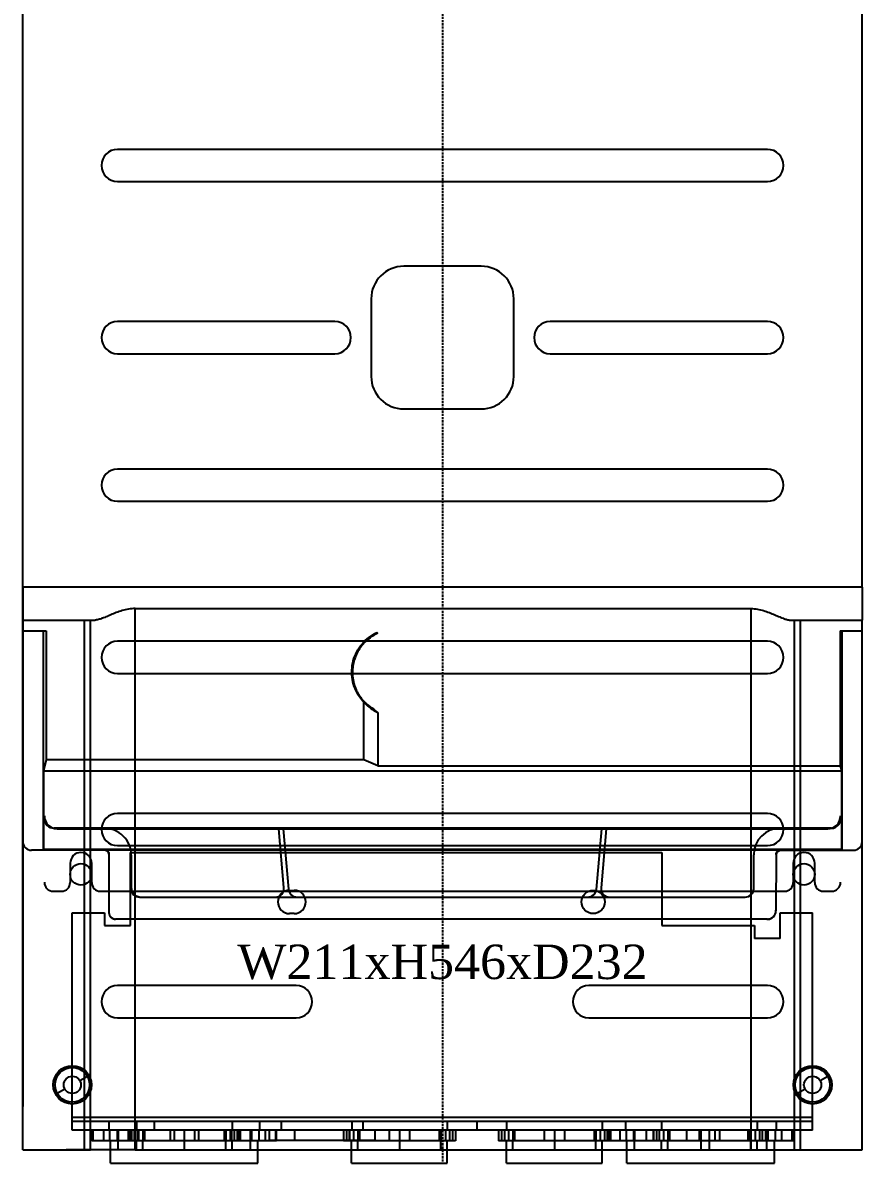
# Model space of a CAD drawing. Extents: x 0 to 211, y 0 to 549.
# Drawn here: x 8 to 203, y 0 to 265 of the extents above; entities that cross this region are included whole.
import ezdxf

# ---------------------------------------------------------------- set-up
doc = ezdxf.new("R2010")
doc.units = 0
doc.linetypes.add('DASHED', pattern=[0.75, 0.5, -0.25])
doc.layers.add('--8N-THT. FIXING HOLE', color=4, linetype='CONTINUOUS')
doc.layers.add('-15N-THT. THIẾT BỊ ĐÓNG MỞ', color=40, linetype='CONTINUOUS')
doc.styles.add('- 04.0', font='times.ttf', dxfattribs={"height": 4})

# ---------------------------------------------------------------- blocks, each defined once
blk = doc.blocks.new('06 - N - SC VSD ATV630D15~D22N4')
at = {"layer": '--8N-THT. FIXING HOLE'}
for centre in [(-84.01, -207.45), (83.99, -207.45)]:
    blk.add_circle(centre, 2.5, dxfattribs=at)
at = {"layer": '-15N-THT. THIẾT BỊ ĐÓNG MỞ', "color": 6, "linetype": 'DASHED'}
blk.add_line((0, 274.56), (0, -274.56), dxfattribs=at)
at = {"layer": '-15N-THT. THIẾT BỊ ĐÓNG MỞ'}
for p, q in [((-97.5, -261.37), (-97.5, 233.4)), ((97.48, -140.72), (97.48, 233.61)), ((-97.5, -140.72), (-97.5, 95)), ((-77.7, -39.7), (-77.7, -39.7)), ((-75.5, -38.99), (-75.5, -38.99)), ((75.48, -38.99), (-75.5, -38.99)), ((75.48, -38.99), (75.48, -38.99)), ((-75.5, -46.47), (-75.5, -46.47)), ((-75.5, -46.47), (75.48, -46.47)), ((75.48, -46.47), (75.48, -46.47)), ((76.76, -46.25), (76.76, -46.25)), ((9, -66.16), (-9, -66.16)), ((-9, -66.16), (-9, -66.16)), ((9, -66.16), (9, -66.16)), ((-16.57, -73.73), (-16.57, -73.73)), ((-16.57, -73.73), (-16.57, -91.73)), ((16.57, -91.73), (16.57, -73.73)), ((16.57, -73.73), (16.57, -73.73)), ((-76.78, -79.22), (-76.78, -79.22)), ((-75.5, -78.99), (-75.5, -78.99)), ((-25, -78.99), (-75.5, -78.99)), ((-25, -78.99), (-25, -78.99)), ((23.72, -79.22), (23.72, -79.22)), ((25, -78.99), (25, -78.99)), ((75.48, -78.99), (25, -78.99)), ((75.48, -78.99), (75.48, -78.99)), ((-75.5, -86.47), (-75.5, -86.47)), ((-75.5, -86.47), (-25, -86.47)), ((-25, -86.47), (-25, -86.47)), ((-22.8, -85.76), (-22.8, -85.76)), ((25, -86.47), (25, -86.47)), ((25, -86.47), (75.48, -86.47)), ((75.48, -86.47), (75.48, -86.47)), ((77.67, -85.76), (77.67, -85.76)), ((-16.57, -91.73), (-16.57, -91.73)), ((16.57, -91.73), (16.57, -91.73)), ((-9, -99.3), (-9, -99.3)), ((-9, -99.3), (9, -99.3)), ((9, -99.3), (9, -99.3)), ((-75.5, -113.29), (-75.5, -113.29)), ((75.48, -113.29), (-75.5, -113.29)), ((75.48, -113.29), (75.48, -113.29)), ((-77.7, -114), (-77.7, -114)), ((-75.5, -120.77), (-75.5, -120.77)), ((-75.5, -120.77), (75.48, -120.77)), ((75.48, -120.77), (75.48, -120.77)), ((76.76, -120.55), (76.76, -120.55)), ((97.48, -140.72), (-97.5, -140.72)), ((-97.5, -140.72), (-97.5, -141.05)), ((-97.5, -141.05), (-97.5, -141.38)), ((-97.5, -141.38), (-97.5, -141.71)), ((-97.5, -141.71), (-97.5, -142.04)), ((-97.5, -142.04), (-97.5, -142.36)), ((-97.5, -142.36), (-97.5, -142.69)), ((-97.5, -142.69), (-97.5, -143.01)), ((-97.5, -143.01), (-97.5, -143.34)), ((97.48, -140.72), (97.48, -141.05)), ((97.48, -141.05), (97.48, -141.38)), ((97.48, -141.38), (97.48, -141.71)), ((97.48, -141.71), (97.48, -142.04)), ((97.48, -142.04), (97.48, -142.36)), ((97.48, -142.36), (97.48, -142.69)), ((97.48, -142.69), (97.48, -143.01)), ((97.48, -143.01), (97.48, -143.33)), ((-97.5, -143.34), (-97.5, -143.65)), ((-97.5, -143.65), (-97.5, -143.97)), ((-97.5, -143.97), (-97.5, -144.28)), ((-97.5, -144.28), (-97.5, -144.58)), ((-97.5, -144.58), (-97.5, -144.88)), ((-97.5, -144.88), (-97.5, -145.18)), ((-97.5, -145.18), (-97.5, -145.47)), ((-97.5, -145.47), (-97.5, -145.75)), ((-71.81, -145.71), (-72.19, -145.74)), ((-71.43, -145.7), (-71.81, -145.71)), ((-71.43, -145.7), (71.63, -145.7)), ((-71.43, -271.44), (-71.43, -145.7)), ((71.63, -145.7), (72.01, -145.71)), ((71.63, -145.7), (71.63, -271.44)), ((72.01, -145.71), (72.39, -145.74)), ((97.48, -143.33), (97.48, -143.65)), ((97.48, -143.65), (97.48, -143.97)), ((97.48, -143.97), (97.48, -144.28)), ((97.48, -144.28), (97.48, -144.58)), ((97.48, -144.58), (97.48, -144.88)), ((97.48, -144.88), (97.48, -145.18)), ((97.48, -145.18), (97.48, -145.47)), ((97.48, -145.47), (97.48, -145.75)), ((-97.5, -145.75), (-97.5, -146.02)), ((-97.5, -146.02), (-97.5, -146.28)), ((-97.5, -146.28), (-97.5, -146.53)), ((-97.5, -146.53), (-97.5, -146.77)), ((-97.5, -146.77), (-97.5, -146.98)), ((-97.5, -146.98), (-97.5, -147.18)), ((-97.5, -147.18), (-97.5, -147.35)), ((-97.5, -147.35), (-97.5, -147.51)), ((-97.5, -147.51), (-97.5, -147.65)), ((-97.5, -147.65), (-97.5, -147.79)), ((-97.5, -147.79), (-97.5, -147.91)), ((-97.5, -147.91), (-97.5, -148.01)), ((-97.5, -148.01), (-97.5, -148.1)), ((-97.5, -148.1), (-97.5, -148.18)), ((-97.5, -148.18), (-97.5, -148.25)), ((-97.5, -148.25), (-97.5, -148.3)), ((-97.5, -148.3), (-97.5, -148.33)), ((-97.5, -148.33), (-97.5, -148.35)), ((-97.5, -148.35), (-97.5, -148.36)), ((-97.5, -148.36), (-80.72, -148.36)), ((-97.5, -148.36), (-97.5, -148.36)), ((-97.5, -148.36), (-97.5, -148.36)), ((-97.5, -148.36), (-97.5, -148.36)), ((-97.5, -148.36), (-97.5, -148.36)), ((-97.5, -148.36), (-97.5, -148.36)), ((-97.5, -148.36), (-97.5, -148.36)), ((-97.5, -261.39), (-97.5, -148.36)), ((-97.5, -148.36), (-97.5, -261.39)), ((-97.5, -271.45), (-97.5, -148.36)), ((-83.16, -271.44), (-83.16, -148.36)), ((-81.77, -271.44), (-81.77, -148.36)), ((-80.54, -148.35), (-80.72, -148.36)), ((-80.35, -148.33), (-80.54, -148.35)), ((-80.15, -148.3), (-80.35, -148.33)), ((-79.94, -148.25), (-80.15, -148.3)), ((-79.72, -148.19), (-79.94, -148.25)), ((-79.49, -148.12), (-79.72, -148.19)), ((-79.25, -148.03), (-79.49, -148.12)), ((-79, -147.94), (-79.25, -148.03)), ((-78.75, -147.85), (-79, -147.94)), ((-78.48, -147.74), (-78.75, -147.85)), ((-78.21, -147.63), (-78.48, -147.74)), ((-77.93, -147.51), (-78.21, -147.63)), ((-77.64, -147.39), (-77.93, -147.51)), ((-77.35, -147.27), (-77.64, -147.39)), ((-77.04, -147.15), (-77.35, -147.27)), ((-76.74, -147.02), (-77.04, -147.15)), ((-76.42, -146.89), (-76.74, -147.02)), ((-76.1, -146.76), (-76.42, -146.89)), ((-75.78, -146.64), (-76.1, -146.76)), ((-75.44, -146.51), (-75.78, -146.64)), ((-75.11, -146.4), (-75.44, -146.51)), ((-74.76, -146.28), (-75.11, -146.4)), ((-74.41, -146.17), (-74.76, -146.28)), ((-74.05, -146.07), (-74.41, -146.17)), ((-73.69, -145.98), (-74.05, -146.07)), ((-73.32, -145.9), (-73.69, -145.98)), ((-72.95, -145.83), (-73.32, -145.9)), ((-72.57, -145.78), (-72.95, -145.83)), ((-72.19, -145.74), (-72.57, -145.78)), ((72.39, -145.74), (72.77, -145.78)), ((72.77, -145.78), (73.14, -145.83)), ((73.14, -145.83), (73.51, -145.9)), ((73.51, -145.9), (73.87, -145.98)), ((73.87, -145.98), (74.23, -146.07)), ((74.23, -146.07), (74.58, -146.17)), ((74.58, -146.17), (74.93, -146.28)), ((74.93, -146.28), (75.27, -146.4)), ((75.27, -146.4), (75.6, -146.52)), ((75.6, -146.52), (75.93, -146.64)), ((75.93, -146.64), (76.25, -146.77)), ((76.25, -146.77), (76.57, -146.89)), ((76.57, -146.89), (76.88, -147.02)), ((76.88, -147.02), (77.18, -147.15)), ((77.18, -147.15), (77.48, -147.27)), ((77.48, -147.27), (77.77, -147.4)), ((77.77, -147.4), (78.05, -147.52)), ((78.05, -147.52), (78.33, -147.63)), ((78.33, -147.63), (78.59, -147.74)), ((78.59, -147.74), (78.86, -147.85)), ((78.86, -147.85), (79.11, -147.95)), ((79.11, -147.95), (79.35, -148.04)), ((79.35, -148.04), (79.59, -148.12)), ((79.59, -148.12), (79.81, -148.19)), ((79.81, -148.19), (80.03, -148.25)), ((80.03, -148.25), (80.23, -148.3)), ((80.23, -148.3), (80.42, -148.33)), ((80.42, -148.33), (80.6, -148.35)), ((80.6, -148.35), (80.77, -148.36)), ((80.77, -148.36), (97.48, -148.36)), ((81.74, -271.45), (81.74, -148.36)), ((83.14, -271.44), (83.14, -148.36)), ((97.48, -145.75), (97.48, -146.02)), ((97.48, -146.02), (97.48, -146.28)), ((97.48, -146.28), (97.48, -146.53)), ((97.48, -146.53), (97.48, -146.76)), ((97.48, -146.76), (97.48, -146.98)), ((97.48, -146.98), (97.48, -147.18)), ((97.48, -147.18), (97.48, -147.35)), ((97.48, -147.35), (97.48, -147.51)), ((97.48, -147.51), (97.48, -147.65)), ((97.48, -147.65), (97.48, -147.79)), ((97.48, -147.79), (97.48, -147.91)), ((97.48, -147.91), (97.48, -148.01)), ((97.48, -148.01), (97.48, -148.1)), ((97.48, -148.1), (97.48, -148.18)), ((97.48, -148.18), (97.48, -148.25)), ((97.48, -148.25), (97.48, -148.3)), ((97.48, -148.3), (97.48, -148.33)), ((97.48, -148.33), (97.48, -148.35)), ((97.48, -148.35), (97.48, -148.36)), ((97.48, -167.21), (97.48, -148.36)), ((-97.5, -150.86), (-97.5, -150.86)), ((-97.5, -150.86), (-92.08, -150.86)), ((-92.79, -150.86), (-92.79, -201.86)), ((-92.08, -150.86), (-92.08, -180.86)), ((92.4, -150.86), (97.48, -150.86)), ((92.4, -150.86), (92.4, -182.22)), ((92.76, -150.86), (92.76, -201.86)), ((93.48, -150.86), (93.48, -150.86)), ((97.48, -150.86), (97.48, -150.86)), ((-75.5, -153.29), (-75.5, -153.29)), ((75.48, -153.29), (-75.5, -153.29)), ((-18.7, -153.93), (-18.34, -153.52)), ((-18.18, -153.67), (-18.42, -153.93)), ((-18.34, -153.52), (-17.95, -153.12)), ((-17.93, -153.41), (-18.18, -153.67)), ((-17.95, -153.12), (-17.54, -152.75)), ((-17.67, -153.16), (-17.93, -153.41)), ((-17.4, -152.93), (-17.67, -153.16)), ((-17.54, -152.75), (-17.12, -152.4)), ((-17.13, -152.7), (-17.4, -152.93)), ((-16.84, -152.48), (-17.13, -152.7)), ((-17.12, -152.4), (-16.67, -152.08)), ((-16.55, -152.27), (-16.84, -152.48)), ((-16.67, -152.08), (-16.21, -151.78)), ((-16.25, -152.07), (-16.55, -152.27)), ((-15.95, -151.89), (-16.25, -152.07)), ((-16.21, -151.78), (-15.73, -151.5)), ((-15.64, -151.71), (-15.95, -151.89)), ((-15.73, -151.5), (-15.24, -151.25)), ((-15.32, -151.55), (-15.64, -151.71)), ((-15, -151.39), (-15.32, -151.55)), ((-15, -151.39), (-15.24, -151.25)), ((75.48, -153.29), (75.48, -153.29)), ((-77.7, -154), (-77.7, -154)), ((-20.38, -156.77), (-20.17, -156.26)), ((-20.17, -156.26), (-19.93, -155.77)), ((-19.97, -156.32), (-20.12, -156.64)), ((-19.82, -155.99), (-19.97, -156.32)), ((-19.93, -155.77), (-19.66, -155.28)), ((-19.65, -155.68), (-19.82, -155.99)), ((-19.66, -155.28), (-19.36, -154.82)), ((-19.47, -155.37), (-19.65, -155.68)), ((-19.28, -155.07), (-19.47, -155.37)), ((-19.36, -154.82), (-19.05, -154.37)), ((-19.08, -154.77), (-19.28, -155.07)), ((-18.87, -154.48), (-19.08, -154.77)), ((-19.05, -154.37), (-18.7, -153.93)), ((-18.65, -154.2), (-18.87, -154.48)), ((-18.42, -153.93), (-18.65, -154.2)), ((-21.02, -159.44), (-20.95, -158.89)), ((-20.95, -158.89), (-20.85, -158.35)), ((-20.85, -158.35), (-20.72, -157.82)), ((-20.75, -158.69), (-20.81, -159.04)), ((-20.67, -158.34), (-20.75, -158.69)), ((-20.72, -157.82), (-20.57, -157.29)), ((-20.59, -157.99), (-20.67, -158.34)), ((-20.49, -157.65), (-20.59, -157.99)), ((-20.57, -157.29), (-20.38, -156.77)), ((-20.38, -157.31), (-20.49, -157.65)), ((-20.25, -156.97), (-20.38, -157.31)), ((-20.12, -156.64), (-20.25, -156.97)), ((-75.5, -160.77), (-75.5, -160.77)), ((-75.5, -160.77), (75.48, -160.77)), ((-21.07, -160.53), (-21.06, -159.99)), ((-21.05, -161.08), (-21.07, -160.53)), ((-21.06, -159.99), (-21.02, -159.44)), ((-21, -161.63), (-21.05, -161.08)), ((-20.92, -162.17), (-21, -161.63)), ((-20.92, -160.11), (-20.93, -160.46)), ((-20.92, -160.23), (-20.93, -160.34)), ((-20.93, -160.34), (-20.93, -160.46)), ((-20.93, -160.46), (-20.93, -160.82)), ((-20.93, -160.46), (-20.93, -160.58)), ((-20.93, -160.58), (-20.93, -160.69)), ((-20.93, -160.69), (-20.93, -160.81)), ((-20.93, -160.81), (-20.92, -160.92)), ((-20.93, -160.82), (-20.92, -161.17)), ((-20.89, -159.75), (-20.92, -160.11)), ((-20.92, -160.11), (-20.92, -160.23)), ((-20.92, -160.92), (-20.92, -161.03)), ((-20.92, -161.03), (-20.91, -161.17)), ((-20.92, -161.17), (-20.89, -161.53)), ((-20.91, -161.17), (-20.9, -161.3)), ((-20.9, -161.3), (-20.89, -161.43)), ((-20.86, -159.39), (-20.89, -159.75)), ((-20.89, -161.43), (-20.88, -161.56)), ((-20.89, -161.53), (-20.85, -161.88)), ((-20.88, -161.56), (-20.86, -161.72)), ((-20.81, -159.04), (-20.86, -159.39)), ((75.48, -160.77), (75.48, -160.77)), ((76.76, -160.55), (76.76, -160.55)), ((-20.81, -162.71), (-20.92, -162.17)), ((-20.86, -161.72), (-20.84, -161.87)), ((-20.85, -161.88), (-20.8, -162.23)), ((-20.84, -161.87), (-20.82, -162.03)), ((-20.82, -162.03), (-20.79, -162.18)), ((-20.67, -163.24), (-20.81, -162.71)), ((-20.8, -162.23), (-20.74, -162.58)), ((-20.79, -162.18), (-20.77, -162.28)), ((-20.77, -162.28), (-20.75, -162.38)), ((-20.75, -162.38), (-20.7, -162.63)), ((-20.74, -162.58), (-20.66, -162.93)), ((-20.7, -162.63), (-20.65, -162.88)), ((-20.51, -163.76), (-20.67, -163.24)), ((-20.66, -162.93), (-20.57, -163.27)), ((-20.65, -162.88), (-20.58, -163.12)), ((-20.58, -163.12), (-20.51, -163.35)), ((-20.57, -163.27), (-20.48, -163.61)), ((-20.51, -163.35), (-20.42, -163.65)), ((-20.31, -164.27), (-20.51, -163.76)), ((-20.48, -163.61), (-20.36, -163.95)), ((-20.42, -163.65), (-20.32, -163.94)), ((-20.36, -163.95), (-20.24, -164.29)), ((-20.32, -163.94), (-20.21, -164.22)), ((-20.09, -164.77), (-20.31, -164.27)), ((-20.21, -164.22), (-20.09, -164.5)), ((-20.24, -164.29), (-20.11, -164.61)), ((-20.11, -164.61), (-19.96, -164.94)), ((-20.09, -164.5), (-19.95, -164.78)), ((-19.84, -165.26), (-20.09, -164.77)), ((-19.96, -164.94), (-19.8, -165.26)), ((-19.95, -164.78), (-19.81, -165.06)), ((-19.57, -165.73), (-19.84, -165.26)), ((-19.81, -165.06), (-19.67, -165.33)), ((-19.8, -165.26), (-19.63, -165.57)), ((-19.67, -165.33), (-19.51, -165.6)), ((-19.63, -165.57), (-19.45, -165.88)), ((-19.27, -166.18), (-19.57, -165.73)), ((-19.51, -165.6), (-19.34, -165.87)), ((-19.45, -165.88), (-19.26, -166.18)), ((-19.34, -165.87), (-19.16, -166.13)), ((-18.95, -166.62), (-19.27, -166.18)), ((-19.26, -166.18), (-19.06, -166.47)), ((-19.16, -166.13), (-18.98, -166.38)), ((-19.06, -166.47), (-18.85, -166.76)), ((-18.98, -166.38), (-18.79, -166.63)), ((-18.6, -167.04), (-18.95, -166.62)), ((-18.85, -166.76), (-18.63, -167.04)), ((-18.79, -166.63), (-18.59, -166.87)), ((-18.59, -166.87), (-18.38, -167.11)), ((-18.63, -167.04), (-18.4, -167.31)), ((-18.24, -167.44), (-18.6, -167.04)), ((-18.4, -167.31), (-18.16, -167.57)), ((-18.38, -167.11), (-18.16, -167.34)), ((-18.24, -180.86), (-18.24, -167.44)), ((-18.03, -167.6), (-18.24, -167.44)), ((-18.16, -167.34), (-17.94, -167.56)), ((-18.16, -167.57), (-17.91, -167.82)), ((-17.82, -167.75), (-18.03, -167.6)), ((-17.94, -167.56), (-17.71, -167.77)), ((-17.91, -167.82), (-17.66, -168.07)), ((-17.61, -167.91), (-17.82, -167.75)), ((-17.71, -167.77), (-17.47, -167.98)), ((-17.66, -168.07), (-17.39, -168.31)), ((-17.4, -168.06), (-17.61, -167.91)), ((-17.47, -167.98), (-17.23, -168.18)), ((-16.98, -168.37), (-17.4, -168.06)), ((-17.39, -168.31), (-17.12, -168.53)), ((-17.23, -168.18), (-16.98, -168.37)), ((-17.12, -168.53), (-16.83, -168.75)), ((-16.65, -168.61), (-16.98, -168.37)), ((-16.83, -168.75), (-16.55, -168.96)), ((-16.32, -168.86), (-16.65, -168.61)), ((-16.55, -168.96), (-16.25, -169.15)), ((-15.99, -169.1), (-16.32, -168.86)), ((-16.25, -169.15), (-15.95, -169.34)), ((-15.66, -169.34), (-15.99, -169.1)), ((-15.95, -169.34), (-15.64, -169.51)), ((-15.33, -169.59), (-15.66, -169.34)), ((-15.64, -169.51), (-15.32, -169.68)), ((97.48, -186.06), (97.48, -167.21)), ((-15, -169.83), (-15.33, -169.59)), ((-15.32, -169.68), (-15, -169.83)), ((-15, -169.83), (-15, -182.22)), ((-92.08, -180.86), (-92.72, -183.43)), ((-18.24, -180.86), (-92.08, -180.86)), ((-15, -182.22), (-18.24, -180.86)), ((-15, -182.22), (92.4, -182.22)), ((92.4, -182.22), (92.7, -183.43)), ((-92.72, -183.43), (-92.72, -201.63)), ((-92.72, -183.43), (92.7, -183.43)), ((92.7, -183.43), (92.7, -201.63)), ((97.49, -204.91), (97.48, -186.06)), ((-75.5, -193.29), (-75.5, -193.29)), ((75.48, -193.29), (-75.5, -193.29)), ((75.48, -193.29), (75.48, -193.29)), ((-92.5, -193.86), (-92.5, -193.86)), ((-92.5, -194.5), (-92.5, -194.5)), ((-77.7, -194), (-77.7, -194)), ((92.48, -193.86), (92.48, -193.86)), ((92.48, -194.64), (92.48, -194.64)), ((90.4, -196.72), (-90.28, -196.72)), ((-90.28, -196.72), (-90.28, -196.72)), ((-89.74, -196.72), (-89.74, -196.72)), ((-89.5, -196.86), (89.48, -196.86)), ((-89.5, -196.86), (-89.5, -196.86)), ((-78.59, -196.72), (-78.59, -196.72)), ((-77.28, -196.86), (-77.28, -196.86)), ((-36.84, -210.52), (-38.03, -196.86)), ((-38.03, -196.86), (-38.03, -196.86)), ((-37, -196.86), (-35.77, -210.9)), ((-37, -196.86), (-37, -196.86)), ((35.77, -210.93), (37, -196.86)), ((38.01, -196.86), (36.83, -210.57)), ((37, -196.86), (37, -196.86)), ((38.01, -196.86), (38.01, -196.86)), ((77.2, -196.86), (77.2, -196.86)), ((78.5, -196.72), (78.5, -196.72)), ((89.48, -196.86), (89.48, -196.86)), ((89.72, -196.72), (89.72, -196.72)), ((90.4, -196.72), (90.4, -196.72)), ((-97.5, -199.81), (-97.5, -199.81)), ((-75.5, -200.77), (-75.5, -200.77)), ((-75.5, -200.77), (75.48, -200.77)), ((75.48, -200.77), (75.48, -200.77)), ((76.76, -200.55), (76.76, -200.55)), ((97.48, -199.85), (97.48, -199.85)), ((-95.45, -201.86), (-95.45, -201.86)), ((-78.32, -201.86), (-95.45, -201.86)), ((-92.72, -201.63), (-92.79, -201.77)), ((-92.79, -201.86), (-92.79, -201.77)), ((-92.79, -201.77), (92.76, -201.77)), ((-92.72, -201.63), (92.7, -201.63)), ((-78.37, -201.86), (-78.37, -201.86)), ((-78.32, -201.86), (-78.29, -201.86)), ((-78.29, -201.86), (-78.25, -201.87)), ((-78.25, -201.87), (-78.21, -201.87)), ((-78.21, -201.87), (-78.18, -201.88)), ((-78.18, -201.88), (-78.14, -201.88)), ((-78.14, -201.88), (-78.1, -201.89)), ((-78.1, -201.89), (-78.07, -201.9)), ((-78.07, -201.9), (-78.03, -201.91)), ((-78.03, -201.91), (-78, -201.93)), ((-78, -201.93), (-77.97, -201.94)), ((-77.97, -201.94), (-77.93, -201.96)), ((-77.93, -201.96), (-77.9, -201.98)), ((-77.9, -201.98), (-77.87, -202)), ((-77.87, -202), (-77.84, -202.02)), ((-77.84, -202.02), (-77.81, -202.04)), ((-77.81, -202.04), (-77.78, -202.06)), ((-77.78, -202.06), (-77.75, -202.09)), ((-77.75, -202.09), (-77.73, -202.12)), ((-77.73, -202.12), (-77.7, -202.14)), ((-77.7, -202.14), (-77.68, -202.17)), ((-77.68, -202.17), (-77.66, -202.2)), ((-77.66, -202.2), (-77.64, -202.23)), ((-77.64, -202.23), (-77.62, -202.26)), ((-77.62, -202.26), (-77.6, -202.29)), ((-77.6, -202.29), (-77.58, -202.33)), ((-77.58, -202.33), (-77.57, -202.36)), ((-77.57, -202.36), (-77.55, -202.39)), ((-77.55, -202.39), (-77.54, -202.43)), ((-77.54, -202.43), (-77.53, -202.46)), ((-77.53, -202.46), (-77.52, -202.5)), ((-77.52, -202.5), (-77.51, -202.54)), ((-77.51, -202.54), (-77.51, -202.57)), ((-77.51, -202.57), (-77.5, -202.61)), ((-77.5, -202.61), (-77.5, -202.65)), ((-77.5, -202.65), (-77.5, -202.68)), ((-77.5, -202.68), (-77.5, -216.34)), ((-77.5, -202.68), (-77.5, -202.68)), ((-77.5, -202.73), (-77.5, -202.73)), ((-72.5, -202.36), (50.98, -202.36)), ((-72.5, -219.36), (-72.5, -202.36)), ((-72.5, -202.36), (-72.5, -202.36)), ((-72.33, -202.99), (-72.33, -202.99)), ((-72.33, -202.99), (-72.33, -210.83)), ((50.98, -202.36), (50.98, -219.36)), ((50.98, -202.36), (50.98, -202.36)), ((72.3, -210.76), (72.3, -202.93)), ((72.3, -202.93), (72.3, -202.93)), ((77.48, -202.87), (77.47, -215.93)), ((77.48, -202.78), (77.49, -202.73)), ((77.48, -202.78), (77.49, -202.73)), ((77.48, -202.82), (77.48, -202.78)), ((77.48, -202.82), (77.48, -202.78)), ((77.48, -202.87), (77.48, -202.82)), ((77.48, -202.87), (77.48, -202.82)), ((77.48, -202.87), (77.48, -202.87)), ((77.48, -202.96), (77.48, -202.96)), ((77.49, -202.69), (77.5, -202.64)), ((77.49, -202.69), (77.5, -202.64)), ((77.49, -202.73), (77.49, -202.69)), ((77.49, -202.73), (77.49, -202.69)), ((77.5, -202.64), (77.51, -202.6)), ((77.5, -202.64), (77.51, -202.6)), ((77.51, -202.6), (77.53, -202.56)), ((77.51, -202.6), (77.53, -202.56)), ((77.53, -202.56), (77.54, -202.51)), ((77.53, -202.56), (77.54, -202.51)), ((77.54, -202.51), (77.56, -202.47)), ((77.54, -202.51), (77.56, -202.47)), ((77.56, -202.47), (77.58, -202.43)), ((77.56, -202.47), (77.58, -202.43)), ((77.58, -202.43), (77.6, -202.39)), ((77.58, -202.43), (77.6, -202.39)), ((77.6, -202.39), (77.62, -202.35)), ((77.6, -202.39), (77.62, -202.35)), ((77.62, -202.35), (77.64, -202.31)), ((77.62, -202.35), (77.64, -202.31)), ((77.64, -202.31), (77.67, -202.28)), ((77.64, -202.31), (77.67, -202.28)), ((77.67, -202.28), (77.7, -202.24)), ((77.67, -202.28), (77.7, -202.24)), ((77.7, -202.24), (77.73, -202.21)), ((77.7, -202.24), (77.73, -202.21)), ((77.73, -202.21), (77.76, -202.17)), ((77.73, -202.21), (77.76, -202.17)), ((77.76, -202.17), (77.79, -202.14)), ((77.76, -202.17), (77.79, -202.14)), ((77.79, -202.14), (77.82, -202.11)), ((77.79, -202.14), (77.82, -202.11)), ((77.82, -202.11), (77.86, -202.08)), ((77.82, -202.11), (77.86, -202.08)), ((77.86, -202.08), (77.89, -202.05)), ((77.86, -202.08), (77.89, -202.05)), ((77.89, -202.05), (77.93, -202.03)), ((77.89, -202.05), (77.93, -202.03)), ((77.93, -202.03), (77.97, -202)), ((77.93, -202.03), (77.97, -202)), ((77.97, -202), (78.01, -201.98)), ((77.97, -202), (78.01, -201.98)), ((78.01, -201.98), (78.05, -201.96)), ((78.01, -201.98), (78.05, -201.96)), ((78.05, -201.96), (78.09, -201.94)), ((78.05, -201.96), (78.09, -201.94)), ((78.09, -201.94), (78.13, -201.93)), ((78.09, -201.94), (78.13, -201.93)), ((78.13, -201.93), (78.17, -201.91)), ((78.13, -201.93), (78.17, -201.91)), ((78.17, -201.91), (78.22, -201.9)), ((78.17, -201.91), (78.22, -201.9)), ((78.22, -201.9), (78.26, -201.89)), ((78.22, -201.9), (78.26, -201.89)), ((78.26, -201.89), (78.3, -201.88)), ((78.26, -201.89), (78.3, -201.88)), ((78.3, -201.88), (78.35, -201.87)), ((78.3, -201.88), (78.35, -201.87)), ((78.35, -201.87), (78.39, -201.87)), ((78.35, -201.87), (78.39, -201.87)), ((78.39, -201.87), (78.44, -201.86)), ((78.39, -201.87), (78.44, -201.86)), ((78.44, -201.86), (78.48, -201.86)), ((78.44, -201.86), (78.48, -201.86)), ((78.48, -201.86), (95.47, -201.86)), ((78.58, -201.86), (78.58, -201.86)), ((92.7, -201.63), (92.76, -201.77)), ((92.76, -201.86), (92.76, -201.77)), ((95.47, -201.86), (95.47, -201.86)), ((-86.5, -204.86), (-86.5, -209.36)), ((-86.5, -204.86), (-86.5, -204.86)), ((-81.5, -209.36), (-81.5, -204.86)), ((-81.5, -204.86), (-81.5, -204.86)), ((81.48, -204.86), (81.48, -209.36)), ((81.48, -204.86), (81.48, -204.86)), ((86.48, -209.36), (86.48, -204.86)), ((86.48, -204.86), (86.48, -204.86)), ((97.49, -223.76), (97.49, -204.91)), ((-92.5, -209.29), (-92.5, -209.29)), ((92.48, -209.3), (92.48, -209.3)), ((-90.43, -211.36), (-90.43, -211.36)), ((-90.43, -211.36), (-88.5, -211.36)), ((-88.5, -211.36), (-88.5, -211.36)), ((-86.5, -209.36), (-86.5, -209.36)), ((-81.5, -209.36), (-81.5, -209.36)), ((-79.5, -211.36), (-79.5, -211.36)), ((-79.5, -211.36), (79.48, -211.36)), ((-72.33, -210.46), (-72.33, -210.46)), ((-72.33, -210.83), (-72.33, -210.83)), ((-36.84, -210.52), (-36.84, -210.52)), ((-35.77, -210.88), (-35.77, -210.88)), ((-35.77, -210.9), (-35.77, -210.9)), ((-35.55, -211.16), (-34.45, -211.16)), ((-35.55, -211.16), (-35.55, -211.16)), ((-34.45, -211.16), (-34.45, -211.16)), ((35.77, -210.93), (35.77, -210.93)), ((35.78, -210.83), (35.78, -210.83)), ((36.83, -210.57), (36.83, -210.57)), ((72.3, -210.71), (72.3, -210.71)), ((72.3, -210.76), (72.3, -210.76)), ((79.48, -211.36), (79.48, -211.36)), ((81.48, -209.36), (81.48, -209.36)), ((86.48, -209.36), (86.48, -209.36)), ((88.48, -211.36), (88.48, -211.36)), ((88.48, -211.36), (90.41, -211.36)), ((90.41, -211.36), (90.41, -211.36)), ((-70.42, -212.73), (70.33, -212.73)), ((-70.42, -212.73), (-70.42, -212.73)), ((-70.05, -212.73), (-70.05, -212.73)), ((-38.86, -212.73), (-38.86, -212.73)), ((-33.77, -212.73), (-33.77, -212.73)), ((-33.76, -212.73), (-33.76, -212.73)), ((32.3, -213.86), (32.3, -213.86)), ((33.7, -212.73), (33.7, -212.73)), ((33.8, -212.73), (33.8, -212.73)), ((37.68, -213.86), (37.68, -213.86)), ((38.79, -212.73), (38.79, -212.73)), ((70.28, -212.73), (70.28, -212.73)), ((70.33, -212.73), (70.33, -212.73)), ((-86, -266.86), (-86, -216.36)), ((-86, -216.36), (-86, -216.36)), ((-86, -216.36), (-78.5, -216.36)), ((-78.5, -216.36), (-78.5, -219.36)), ((-78.5, -216.36), (-78.5, -216.36)), ((-77.5, -216.31), (-77.5, -216.31)), ((-77.5, -216.34), (-77.5, -216.34)), ((-77.5, -216.34), (-77.5, -216.41)), ((-77.5, -216.41), (-77.49, -216.47)), ((-77.49, -216.47), (-77.48, -216.54)), ((-77.48, -216.54), (-77.47, -216.61)), ((-77.47, -216.61), (-77.46, -216.68)), ((-77.46, -216.68), (-77.44, -216.74)), ((-77.44, -216.74), (-77.42, -216.81)), ((-77.42, -216.81), (-77.4, -216.87)), ((-77.4, -216.87), (-77.37, -216.94)), ((-77.37, -216.94), (-77.35, -217)), ((-77.35, -217), (-77.31, -217.06)), ((-77.31, -217.06), (-77.28, -217.12)), ((-77.28, -217.12), (-77.24, -217.18)), ((-77.24, -217.18), (-77.21, -217.23)), ((-77.21, -217.23), (-77.16, -217.29)), ((-34.45, -216.56), (-35.55, -216.56)), ((-35.55, -216.56), (-35.55, -216.56)), ((-34.45, -216.56), (-34.45, -216.56)), ((76.75, -217.34), (76.82, -217.28)), ((76.82, -217.28), (76.89, -217.21)), ((76.89, -217.21), (76.95, -217.14)), ((76.95, -217.14), (77.01, -217.07)), ((77.01, -217.07), (77.07, -216.99)), ((77.07, -216.99), (77.13, -216.92)), ((77.13, -216.92), (77.18, -216.84)), ((77.18, -216.84), (77.22, -216.76)), ((77.22, -216.76), (77.26, -216.67)), ((77.26, -216.67), (77.3, -216.59)), ((77.3, -216.59), (77.34, -216.5)), ((77.34, -216.5), (77.37, -216.41)), ((77.37, -216.41), (77.4, -216.32)), ((77.4, -216.32), (77.42, -216.23)), ((77.42, -216.23), (77.44, -216.14)), ((77.44, -216.14), (77.45, -216.04)), ((77.45, -216.04), (77.46, -215.95)), ((77.46, -215.95), (77.47, -215.86)), ((77.47, -215.76), (77.47, -215.76)), ((77.47, -215.86), (77.47, -215.76)), ((77.47, -215.93), (77.47, -215.93)), ((78.48, -216.36), (85.98, -216.36)), ((78.48, -222.36), (78.48, -216.36)), ((78.48, -216.36), (78.48, -216.36)), ((85.98, -216.36), (85.98, -216.36)), ((85.98, -266.86), (85.98, -216.36)), ((-78.5, -219.36), (-72.5, -219.36)), ((-78.5, -219.36), (-78.5, -219.36)), ((-77.16, -217.29), (-77.12, -217.34)), ((-77.12, -217.34), (-77.07, -217.39)), ((-77.07, -217.39), (-77.03, -217.44)), ((-77.03, -217.44), (-76.98, -217.48)), ((-76.98, -217.48), (-76.92, -217.53)), ((-76.92, -217.53), (-76.87, -217.57)), ((-76.87, -217.57), (-76.81, -217.61)), ((-76.81, -217.61), (-76.76, -217.64)), ((-76.76, -217.64), (-76.7, -217.68)), ((-76.7, -217.68), (-76.64, -217.71)), ((-76.64, -217.71), (-76.57, -217.74)), ((-76.57, -217.74), (-76.51, -217.76)), ((-76.51, -217.76), (-76.45, -217.78)), ((-76.45, -217.78), (-76.38, -217.8)), ((-76.38, -217.8), (-76.31, -217.82)), ((-76.31, -217.82), (-76.25, -217.83)), ((-76.25, -217.83), (-76.18, -217.84)), ((-76.18, -217.84), (-76.11, -217.85)), ((-76.11, -217.85), (-76.04, -217.86)), ((-76.04, -217.86), (-75.98, -217.86)), ((75.54, -217.86), (-75.98, -217.86)), ((-75.95, -217.86), (-75.95, -217.86)), ((-72.5, -219.36), (-72.5, -219.36)), ((50.98, -219.36), (72.48, -219.36)), ((50.98, -219.36), (50.98, -219.36)), ((72.48, -219.36), (72.48, -222.36)), ((72.48, -219.36), (72.48, -219.36)), ((75.38, -217.86), (75.47, -217.86)), ((75.47, -217.86), (75.56, -217.85)), ((75.54, -217.86), (75.54, -217.86)), ((75.56, -217.85), (75.66, -217.84)), ((75.66, -217.84), (75.75, -217.82)), ((75.75, -217.82), (75.84, -217.81)), ((75.84, -217.81), (75.93, -217.78)), ((75.93, -217.78), (76.02, -217.76)), ((76.02, -217.76), (76.11, -217.72)), ((76.11, -217.72), (76.2, -217.69)), ((76.2, -217.69), (76.29, -217.65)), ((76.29, -217.65), (76.37, -217.61)), ((76.37, -217.61), (76.45, -217.56)), ((76.45, -217.56), (76.53, -217.51)), ((76.53, -217.51), (76.61, -217.46)), ((76.61, -217.46), (76.68, -217.4)), ((76.68, -217.4), (76.75, -217.34)), ((78.48, -222.36), (72.48, -222.36)), ((72.48, -222.36), (72.48, -222.36)), ((78.48, -222.36), (78.48, -222.36)), ((97.49, -242.61), (97.49, -223.76)), ((-76.78, -233.52), (-76.78, -233.52)), ((-75.5, -233.29), (-75.5, -233.29)), ((-34, -233.29), (-75.5, -233.29)), ((-34, -233.29), (-34, -233.29)), ((32.72, -233.52), (32.72, -233.52)), ((34, -233.29), (34, -233.29)), ((75.48, -233.29), (34, -233.29)), ((75.48, -233.29), (75.48, -233.29)), ((-75.5, -240.77), (-75.5, -240.77)), ((-75.5, -240.77), (-34, -240.77)), ((-34, -240.77), (-34, -240.77)), ((-31.8, -240.06), (-31.8, -240.06)), ((34, -240.77), (34, -240.77)), ((34, -240.77), (75.48, -240.77)), ((75.48, -240.77), (75.48, -240.77)), ((77.67, -240.06), (77.67, -240.06)), ((97.5, -271.46), (97.49, -242.61)), ((-90.45, -256.36), (-90.45, -256.36)), ((-82.47, -254.44), (-84.24, -255.4)), ((-82.47, -254.44), (-82.47, -254.44)), ((-81.55, -256.36), (-81.55, -256.36)), ((81.52, -256.36), (81.52, -256.36)), ((89.5, -254.44), (87.73, -255.4)), ((89.5, -254.44), (89.5, -254.44)), ((90.43, -256.36), (90.43, -256.36)), ((-89.53, -258.29), (-87.76, -257.32)), ((-89.53, -258.29), (-89.53, -258.29)), ((82.45, -258.29), (84.22, -257.32)), ((82.45, -258.29), (82.45, -258.29)), ((-86, -263.83), (85.98, -263.83)), ((-86, -263.83), (85.98, -263.83)), ((85.98, -264.86), (-86, -264.86)), ((-86, -264.86), (-86, -264.86)), ((-77.5, -264.86), (-77.5, -266.86)), ((-71.1, -264.86), (-71.1, -266.86)), ((-67, -264.86), (-67, -266.86)), ((-67, -264.86), (-67, -264.86)), ((-48.9, -264.86), (-48.9, -266.86)), ((-42.5, -264.86), (-42.5, -266.86)), ((-37.5, -264.86), (-37.5, -266.86)), ((-21.1, -264.86), (-21.1, -266.86)), ((-18.5, -264.86), (-18.5, -266.86)), ((1.1, -264.86), (1.1, -266.86)), ((8, -264.86), (8, -264.86)), ((8, -264.86), (8, -266.86)), ((14.9, -264.86), (14.9, -266.86)), ((37.1, -264.86), (37.1, -266.86)), ((42.48, -264.86), (42.48, -266.86)), ((50.88, -264.86), (50.88, -266.86)), ((73.08, -264.86), (73.08, -266.86)), ((77.48, -264.86), (77.48, -266.86)), ((85.98, -264.86), (85.98, -264.86)), ((85.98, -266.86), (-86, -266.86)), ((-86, -266.86), (-86, -266.86)), ((-81.46, -269.35), (-81.46, -266.86)), ((-81.2, -266.86), (-81.2, -269.35)), ((-78.79, -266.86), (-78.79, -269.35)), ((-77.33, -266.86), (-77.33, -269.35)), ((-75.62, -266.86), (-75.62, -269.35)), ((-75.38, -266.86), (-75.38, -269.35)), ((-73.03, -266.86), (-73.03, -269.35)), ((-72.66, -266.86), (-72.66, -269.35)), ((-72.29, -266.86), (-72.29, -269.35)), ((-71.63, -266.86), (-71.63, -269.35)), ((-70.95, -266.86), (-70.95, -269.35)), ((-70.66, -266.86), (-70.66, -269.35)), ((-69.64, -266.86), (-69.64, -269.35)), ((-69.26, -266.86), (-69.26, -269.35)), ((-67, -266.86), (-67, -266.86)), ((-63.3, -266.86), (-63.3, -266.86)), ((-63.3, -266.86), (-63.3, -269.35)), ((-62.37, -266.86), (-62.37, -266.86)), ((-62.37, -266.86), (-62.37, -269.35)), ((-60, -266.86), (-60, -271.44)), ((-57.63, -266.86), (-57.63, -266.86)), ((-57.63, -266.86), (-57.63, -269.35)), ((-56.7, -266.86), (-56.7, -266.86)), ((-56.7, -266.86), (-56.7, -269.35)), ((-50.74, -266.86), (-50.74, -269.35)), ((-50.36, -266.86), (-50.36, -269.35)), ((-49.34, -266.86), (-49.34, -269.35)), ((-49.05, -266.86), (-49.05, -269.35)), ((-48.37, -266.86), (-48.37, -269.35)), ((-47.71, -266.86), (-47.71, -269.35)), ((-47.34, -266.86), (-47.34, -269.35)), ((-46.97, -266.86), (-46.97, -269.35)), ((-44.62, -271.44), (-44.62, -266.86)), ((-44.38, -266.86), (-44.38, -269.35)), ((-42.67, -266.86), (-42.67, -269.35)), ((-41.21, -266.86), (-41.21, -269.35)), ((-40.3, -266.86), (-40.3, -269.25)), ((-38.8, -266.86), (-38.8, -269.35)), ((-38.54, -269.35), (-38.54, -266.86)), ((-34.35, -266.86), (-34.35, -269.25)), ((-23.03, -266.86), (-23.03, -269.35)), ((-22.29, -266.86), (-22.29, -269.35)), ((-21.65, -266.86), (-21.65, -269.25)), ((-21.63, -266.86), (-21.63, -269.35)), ((-20.66, -266.86), (-20.66, -269.35)), ((-19.64, -266.86), (-19.64, -269.35)), ((-19.26, -266.86), (-19.26, -269.35)), ((-15.7, -266.86), (-15.7, -269.25)), ((-12.37, -266.86), (-12.37, -266.86)), ((-12.37, -266.86), (-12.37, -269.35)), ((-10, -266.86), (-10, -271.44)), ((-7.63, -266.86), (-7.63, -266.86)), ((-7.63, -266.86), (-7.63, -269.35)), ((-0.74, -266.86), (-0.74, -269.35)), ((-0.36, -266.86), (-0.36, -269.35)), ((0.66, -266.86), (0.66, -269.35)), ((1.63, -266.86), (1.63, -269.35)), ((2.29, -266.86), (2.29, -269.35)), ((3.03, -266.86), (3.03, -269.35)), ((8, -266.86), (8, -266.86)), ((12.97, -266.86), (12.97, -269.35)), ((13.71, -266.86), (13.71, -269.35)), ((14.37, -266.86), (14.37, -269.35)), ((15.34, -266.86), (15.34, -269.35)), ((16.36, -266.86), (16.36, -269.35)), ((16.74, -266.86), (16.74, -269.35)), ((23.63, -266.86), (23.63, -266.86)), ((23.63, -266.86), (23.63, -269.35)), ((26, -266.86), (26, -271.44)), ((28.37, -266.86), (28.37, -266.86)), ((28.37, -266.86), (28.37, -269.35)), ((35.26, -266.86), (35.26, -269.35)), ((35.64, -266.86), (35.64, -269.35)), ((36.66, -266.86), (36.66, -269.35)), ((37.61, -266.86), (37.61, -269.35)), ((38.27, -266.86), (38.27, -269.35)), ((38.52, -269.35), (38.52, -266.86)), ((38.77, -266.86), (38.77, -269.35)), ((39.01, -266.86), (39.01, -269.35)), ((41.18, -266.86), (41.18, -269.35)), ((42.65, -266.86), (42.65, -269.35)), ((44.35, -266.86), (44.35, -269.35)), ((44.6, -266.86), (44.6, -269.35)), ((47.32, -266.86), (47.32, -269.35)), ((48.94, -266.86), (48.94, -269.35)), ((49.02, -266.86), (49.02, -269.35)), ((49.68, -266.86), (49.68, -269.35)), ((50.34, -266.86), (50.34, -269.35)), ((51.32, -266.86), (51.32, -269.35)), ((52.34, -266.86), (52.34, -269.35)), ((52.72, -266.86), (52.72, -269.35)), ((56.67, -266.86), (56.67, -269.35)), ((56.67, -266.86), (56.67, -266.86)), ((59.6, -266.86), (59.6, -266.86)), ((59.6, -266.86), (59.6, -269.35)), ((59.98, -266.86), (59.98, -271.44)), ((61.98, -266.86), (61.98, -271.44)), ((63.28, -266.86), (63.28, -269.35)), ((63.28, -266.86), (63.28, -266.86)), ((64.35, -266.86), (64.35, -266.86)), ((64.35, -266.86), (64.35, -269.35)), ((70.93, -266.86), (70.93, -269.35)), ((71.23, -266.86), (71.23, -269.35)), ((71.61, -266.86), (71.61, -269.35)), ((72.63, -266.86), (72.63, -269.35)), ((72.63, -266.86), (72.63, -269.35)), ((73.61, -266.86), (73.61, -269.35)), ((74.27, -266.86), (74.27, -269.35)), ((75.01, -266.86), (75.01, -269.35)), ((75.35, -266.86), (75.35, -269.35)), ((75.6, -266.86), (75.6, -269.35)), ((77.3, -266.86), (77.3, -269.35)), ((78.77, -266.86), (78.77, -269.35)), ((81.18, -266.86), (81.18, -269.35)), ((81.43, -269.35), (81.43, -266.86)), ((85.98, -266.86), (85.98, -266.86)), ((-77.33, -269.35), (-81.46, -269.35)), ((-38.54, -269.35), (-77.33, -269.35)), ((-77.12, -274.56), (-77.12, -269.35)), ((-75.38, -271.44), (-75.38, -269.35)), ((-71.11, -271.44), (-71.11, -269.35)), ((-69.64, -271.44), (-69.64, -269.35)), ((-63.3, -269.35), (-63.3, -269.35)), ((-62.37, -269.35), (-62.37, -269.35)), ((-57.63, -269.35), (-57.63, -269.35)), ((-56.7, -269.35), (-56.7, -269.35)), ((-50.36, -271.44), (-50.36, -269.35)), ((-48.89, -271.44), (-48.89, -269.35)), ((-42.88, -274.56), (-42.88, -269.35)), ((-15.7, -269.25), (-40.3, -269.25)), ((3.03, -269.35), (-23.03, -269.35)), ((-21.11, -274.56), (-21.11, -269.35)), ((-19.64, -271.44), (-19.64, -269.35)), ((-12.37, -269.35), (-12.37, -269.35)), ((-7.63, -269.35), (-7.63, -269.35)), ((-0.36, -271.44), (-0.36, -269.35)), ((1.11, -274.56), (1.11, -269.35)), ((42.65, -269.35), (12.97, -269.35)), ((14.89, -274.56), (14.89, -269.35)), ((16.36, -271.44), (16.36, -269.35)), ((23.63, -269.35), (23.63, -269.35)), ((28.37, -269.35), (28.37, -269.35)), ((35.64, -271.44), (35.64, -269.35)), ((37.11, -274.56), (37.11, -269.35)), ((81.43, -269.35), (42.65, -269.35)), ((42.86, -274.56), (42.86, -269.35)), ((44.6, -271.44), (44.6, -269.35)), ((50.86, -271.44), (50.86, -269.35)), ((52.34, -271.44), (52.34, -269.35)), ((56.67, -269.35), (56.67, -269.35)), ((59.6, -269.35), (59.6, -269.35)), ((63.28, -269.35), (63.28, -269.35)), ((64.35, -269.35), (64.35, -269.35)), ((71.61, -271.44), (71.61, -269.35)), ((73.09, -271.44), (73.09, -269.35)), ((75.35, -271.44), (75.35, -269.35)), ((77.09, -274.56), (77.09, -269.35)), ((-97.5, -271.45), (-81.77, -271.44)), ((-87.45, -271.44), (-81.77, -271.44)), ((-87.45, -271.44), (-81.77, -271.44)), ((-83.16, -271.44), (-87.43, -271.44)), ((-82.96, -271.44), (-83.16, -271.44)), ((-82.76, -271.44), (-82.96, -271.44)), ((-82.56, -271.44), (-82.76, -271.44)), ((-82.36, -271.44), (-82.56, -271.44)), ((-82.16, -271.44), (-82.36, -271.44)), ((-81.96, -271.44), (-82.16, -271.44)), ((-81.77, -271.44), (-81.96, -271.44)), ((-81.75, -271.44), (-81.77, -271.44)), ((-81.71, -271.44), (-81.75, -271.44)), ((-81.65, -271.44), (-81.71, -271.44)), ((-81.57, -271.44), (-81.65, -271.44)), ((-81.48, -271.44), (-81.57, -271.44)), ((-81.36, -271.44), (-81.48, -271.44)), ((-81.22, -271.44), (-81.36, -271.44)), ((-81.07, -271.44), (-81.22, -271.44)), ((-80.89, -271.44), (-81.07, -271.44)), ((-80.7, -271.44), (-80.89, -271.44)), ((-80.49, -271.44), (-80.7, -271.44)), ((-80.26, -271.44), (-80.49, -271.44)), ((-80.02, -271.44), (-80.26, -271.44)), ((-79.75, -271.44), (-80.02, -271.44)), ((-79.48, -271.44), (-79.75, -271.44)), ((-79.18, -271.44), (-79.48, -271.44)), ((-78.87, -271.44), (-79.18, -271.44)), ((-78.55, -271.44), (-78.87, -271.44)), ((-78.21, -271.44), (-78.55, -271.44)), ((-77.86, -271.44), (-78.21, -271.44)), ((-77.5, -271.44), (-77.86, -271.44)), ((-77.12, -271.44), (-77.5, -271.44)), ((-76.72, -271.44), (-77.12, -271.44)), ((-76.31, -271.44), (-76.72, -271.44)), ((-75.89, -271.44), (-76.31, -271.44)), ((-75.46, -271.44), (-75.89, -271.44)), ((-75.03, -271.44), (-75.46, -271.44)), ((-74.59, -271.44), (-75.03, -271.44)), ((-74.14, -271.44), (-74.59, -271.44)), ((-73.7, -271.44), (-74.14, -271.44)), ((-73.25, -271.44), (-73.7, -271.44)), ((-72.79, -271.44), (-73.25, -271.44)), ((-71.88, -271.44), (-72.79, -271.44)), ((-71.43, -271.44), (-71.88, -271.44)), ((-71.43, -271.44), (-50.99, -271.44)), ((-50.99, -271.44), (-30.55, -271.44)), ((-30.55, -271.44), (-10.11, -271.44)), ((-10.11, -271.44), (10.33, -271.44)), ((10.33, -271.44), (51.19, -271.44)), ((51.19, -271.44), (71.63, -271.44)), ((71.63, -271.44), (72.09, -271.44)), ((72.09, -271.44), (72.55, -271.44)), ((72.55, -271.44), (73.01, -271.44)), ((73.01, -271.44), (73.47, -271.44)), ((73.47, -271.44), (73.92, -271.44)), ((73.92, -271.44), (74.37, -271.44)), ((74.37, -271.44), (74.82, -271.44)), ((74.82, -271.44), (75.27, -271.44)), ((75.27, -271.44), (75.7, -271.44)), ((75.7, -271.44), (76.14, -271.44)), ((76.14, -271.44), (76.56, -271.44)), ((76.56, -271.44), (76.97, -271.44)), ((76.97, -271.44), (77.36, -271.45)), ((77.36, -271.45), (77.74, -271.45)), ((77.74, -271.45), (78.1, -271.45)), ((78.1, -271.45), (78.45, -271.45)), ((78.45, -271.45), (78.78, -271.45)), ((78.78, -271.45), (79.1, -271.45)), ((79.1, -271.45), (79.4, -271.45)), ((79.4, -271.45), (79.69, -271.45)), ((79.69, -271.45), (79.96, -271.45)), ((79.96, -271.45), (80.21, -271.45)), ((80.21, -271.45), (80.45, -271.45)), ((80.45, -271.45), (80.66, -271.45)), ((80.66, -271.45), (80.86, -271.45)), ((80.86, -271.45), (81.04, -271.45)), ((81.04, -271.45), (81.2, -271.45)), ((81.2, -271.45), (81.34, -271.45)), ((81.34, -271.45), (81.45, -271.45)), ((81.45, -271.45), (81.53, -271.45)), ((81.53, -271.45), (81.6, -271.45)), ((81.6, -271.45), (81.66, -271.45)), ((81.66, -271.45), (81.7, -271.45)), ((81.7, -271.45), (81.72, -271.45)), ((81.72, -271.45), (81.74, -271.45)), ((81.74, -271.45), (81.9, -271.44)), ((81.9, -271.44), (82.06, -271.44)), ((82.06, -271.44), (82.22, -271.45)), ((82.22, -271.45), (82.38, -271.45)), ((82.38, -271.45), (82.53, -271.46)), ((82.53, -271.46), (82.69, -271.46)), ((82.69, -271.46), (82.77, -271.46)), ((82.7, -271.46), (97.5, -271.46)), ((82.77, -271.46), (82.84, -271.46)), ((82.84, -271.46), (82.92, -271.46)), ((82.92, -271.46), (82.99, -271.45)), ((82.99, -271.45), (83.06, -271.45)), ((83.06, -271.45), (83.14, -271.44)), ((-77.12, -274.56), (-71.11, -274.56)), ((-71.11, -274.56), (-48.89, -274.56)), ((-48.89, -274.56), (-42.88, -274.56)), ((-21.11, -274.56), (1.11, -274.56)), ((14.89, -274.56), (37.11, -274.56)), ((42.86, -274.56), (50.86, -274.56)), ((50.86, -274.56), (73.09, -274.56)), ((73.09, -274.56), (77.09, -274.56))]:
    blk.add_line(p, q, dxfattribs=at)
for centre, radius in [((35, -213.86), 2.7), ((-86, -256.36), 4.45), ((-86, -256.36), 4.02), ((-86, -256.36), 2), ((85.98, -256.36), 4.45), ((85.98, -256.36), 4.02), ((85.98, -256.36), 2)]:
    blk.add_circle(centre, radius, dxfattribs=at)
for centre, radius, start, end in [((-75.5, -42.73), 3.74, 90, 270), ((75.48, -42.73), 3.74, 270, 90), ((-9, -73.73), 7.57, 90, 180), ((9, -73.73), 7.57, 0, 90), ((-75.5, -82.73), 3.74, 90, 270), ((-25, -82.73), 3.74, 270, 90), ((25, -82.73), 3.74, 90, 270), ((75.48, -82.73), 3.74, 270, 90), ((-9, -91.73), 7.57, 180, 270), ((9, -91.73), 7.57, 270, 0), ((-75.5, -117.03), 3.74, 90, 270), ((75.48, -117.03), 3.74, 270, 90), ((-75.5, -157.03), 3.74, 90, 270), ((75.48, -157.03), 3.74, 270, 90), ((-75.5, -197.03), 3.74, 90, 270), ((75.48, -197.03), 3.74, 270, 90), ((-89.5, -193.86), 3, 180, 270), ((-90.28, -194.5), 2.22, 180, 270), ((89.48, -193.86), 3, 270, 0), ((90.4, -194.64), 2.08, 270, 0), ((-78.59, -202.99), 6.27, 359.9999, 90), ((78.5, -202.93), 6.2, 90, 180), ((-95.45, -199.81), 2.05, 180, 270), ((95.47, -199.85), 2.01, 270, 0), ((-84, -204.86), 2.5, 0, 180), ((-78.37, -202.73), 0.873, 0.0175, 90), ((78.58, -202.96), 1.1, 90, 179.9825), ((83.98, -204.86), 2.5, 0, 180), ((-90.43, -209.29), 2.07, 180, 270), ((90.41, -209.3), 2.07, 270, 0), ((-88.5, -209.36), 2, 270, 0), ((-79.5, -209.36), 2, 180, 270), ((-70.05, -210.46), 2.27, 180, 270), ((-70.42, -210.83), 1.91, 180, 270), ((-38.86, -210.7), 2.04, 270, 5), ((-35.55, -213.86), 2.7, 90, 270), ((-33.77, -210.73), 2, 185, 270), ((-33.76, -210.71), 2.02, 185.4804, 269.5195), ((-34.45, -213.86), 2.7, 270, 90), ((33.7, -210.65), 2.08, 270, 355), ((33.8, -210.75), 1.98, 270, 355), ((38.79, -210.76), 1.97, 174.4019, 269.883), ((70.33, -210.76), 1.98, 270, 0.0001), ((70.28, -210.71), 2.02, 271.2389, 358.189), ((79.48, -209.36), 2, 270, 0), ((88.48, -209.36), 2, 180, 270), ((-75.95, -216.31), 1.55, 181.0848, 268.9327), ((75.54, -215.93), 1.93, 270, 359.9825), ((-75.5, -237.03), 3.74, 90, 270), ((-34, -237.03), 3.74, 270, 90), ((34, -237.03), 3.74, 90, 270), ((75.48, -237.03), 3.74, 270, 90)]:
    blk.add_arc(centre, radius, start, end, dxfattribs=at)
at = {"layer": '-15N-THT. THIẾT BỊ ĐÓNG MỞ', "color": 3, "insert": (0, -227.86), "char_height": 8, "width": 47.4864, "attachment_point": 5, "style": '- 04.0'}
blk.add_mtext('W211xH546xD232', dxfattribs=at)

msp = doc.modelspace()

# ---------------------------------------------------------------- block references
msp.add_blockref('06 - N - SC VSD ATV630D15~D22N4', (105.51, 274.56))

doc.saveas('drawing.dxf')
